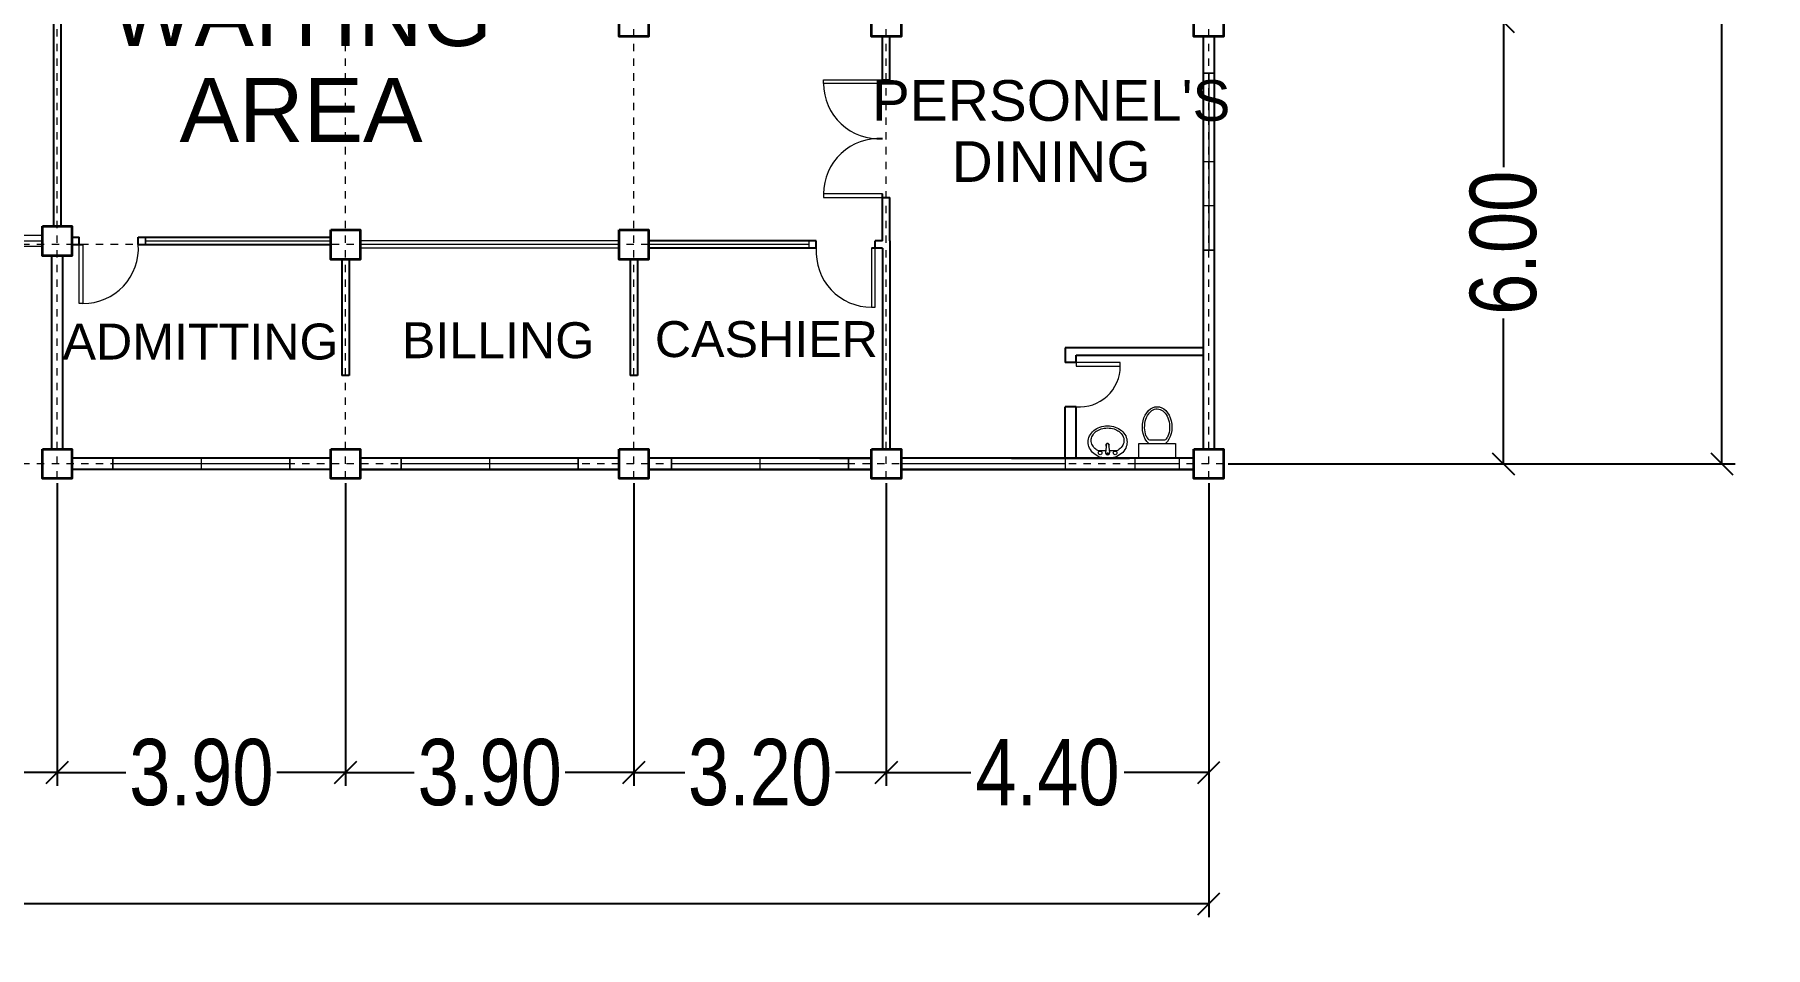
# Model space of a CAD drawing. Header units: millimetres. Extents: x 63005 to 126950, y 36019 to 74749.
# Drawn here: x 63098.12 to 63121.61, y 36118.8 to 36131.19 of the extents above; entities that cross this region are included whole.
import ezdxf

# ---------------------------------------------------------------- set-up
doc = ezdxf.new("R2010")
doc.units = ezdxf.units.MM
doc.header["$LTSCALE"] = 0.04
doc.linetypes.add('PHANTOM', pattern=[2.5, 1.25, -0.25, 0.25, -0.25, 0.25, -0.25])
doc.layers.add('text2', color=6, linetype='Continuous', lineweight=20)
doc.styles.get("Standard").update_dxf_attribs({"font": 'arial.ttf', "width": 0.8})
doc.styles.add('SWISSLT175', font='swissl.ttf', dxfattribs={"height": 0.175})
doc.dimstyles.new('dimension', dxfattribs={"dimtxt": 0.9, "dimasz": 0.3, "dimexe": 0.18, "dimexo": 0.0625, "dimgap": 0.09, "dimtad": 0, "dimzin": 0, "dimdsep": 46, "dimtxsty": 'Standard', "dimblk": 'OBLIQUE', "dimcen": 0.09, "dimclrd": 256, "dimclre": 256, "dimclrt": 256, "dimadec": 0, "dimazin": 0, "dimtfac": 1, "dimtofl": 0, "dimtmove": 0, "dimatfit": 3, "dimldrblk": 'OBLIQUE', "dimfxl": 1, "dimtolj": 1, "dimtzin": 0, "dimarcsym": 0})

# ---------------------------------------------------------------- blocks, each defined once
blk = doc.blocks.new('_Oblique')
at = {"color": 0, "linetype": 'ByBlock', "lineweight": -2}
blk.add_line((-0.5, -0.5), (0.5, 0.5), dxfattribs=at)
blk = doc.blocks.new('*D362')
at = {"lineweight": -2, "transparency": 16777216}
for p, q in [((63114.314, 36131.364), (63118.23, 36131.364)), ((63118.05, 36131.364), (63118.05, 36129.39)), ((63118.05, 36125.364), (63118.05, 36127.338)), ((63114.314, 36125.364), (63118.23, 36125.364))]:
    blk.add_line(p, q, dxfattribs=at)
at = {"layer": 'Defpoints', "color": 0, "linetype": 'ByBlock', "lineweight": 25, "transparency": 16777216}
for p in [(63114.252, 36131.364), (63114.252, 36125.364), (63118.05, 36125.364)]:
    blk.add_point(p, dxfattribs=at)
at = {"linetype": 'ByBlock', "lineweight": -2, "transparency": 16777216, "xscale": 0.3, "yscale": 0.3, "zscale": 0.3}
for p, rotation in [((63118.05, 36131.364), 90), ((63118.05, 36125.364), 270)]:
    blk.add_blockref('_Oblique', p, dxfattribs=dict(at, rotation=rotation))
at = {"linetype": 'ByBlock', "lineweight": 5, "transparency": 16777216, "insert": (63118.05, 36128.364), "char_height": 0.9, "attachment_point": 5, "rotation": 90}
blk.add_mtext('\\A1;6.00', dxfattribs=at)
blk = doc.blocks.new('*D363')
at = {"lineweight": -2, "transparency": 16777216}
for p, q in [((63114.314, 36166.142), (63121.194, 36166.142)), ((63121.014, 36166.142), (63121.014, 36147.071)), ((63121.014, 36125.364), (63121.014, 36144.435)), ((63114.314, 36125.364), (63121.194, 36125.364))]:
    blk.add_line(p, q, dxfattribs=at)
at = {"layer": 'Defpoints', "color": 0, "linetype": 'ByBlock', "lineweight": 25, "transparency": 16777216}
for p in [(63114.252, 36166.142), (63114.252, 36125.364), (63121.014, 36125.364)]:
    blk.add_point(p, dxfattribs=at)
at = {"linetype": 'ByBlock', "lineweight": -2, "transparency": 16777216, "xscale": 0.3, "yscale": 0.3, "zscale": 0.3}
for p, rotation in [((63121.014, 36166.142), 90), ((63121.014, 36125.364), 270)]:
    blk.add_blockref('_Oblique', p, dxfattribs=dict(at, rotation=rotation))
at = {"linetype": 'ByBlock', "lineweight": 5, "transparency": 16777216, "insert": (63121.014, 36145.753), "char_height": 0.9, "attachment_point": 5, "rotation": 90}
blk.add_mtext('\\A1;40.80', dxfattribs=at)
blk = doc.blocks.new('*D380')
at = {"lineweight": -2, "transparency": 16777216}
for p, q in [((63094.677, 36128.127), (63094.677, 36120.994)), ((63098.427, 36125.102), (63098.427, 36120.994)), ((63094.677, 36121.174), (63095.524, 36121.174)), ((63098.427, 36121.174), (63097.579, 36121.174))]:
    blk.add_line(p, q, dxfattribs=at)
at = {"layer": 'Defpoints', "color": 0, "linetype": 'ByBlock', "lineweight": 25, "transparency": 16777216}
for p in [(63094.677, 36128.189), (63098.427, 36125.164), (63098.427, 36121.174)]:
    blk.add_point(p, dxfattribs=at)
at = {"linetype": 'ByBlock', "lineweight": -2, "transparency": 16777216, "xscale": 0.3, "yscale": 0.3, "zscale": 0.3, "rotation": 180}
blk.add_blockref('_Oblique', (63094.677, 36121.174), dxfattribs=at)
at = {"linetype": 'ByBlock', "lineweight": -2, "transparency": 16777216, "xscale": 0.3, "yscale": 0.3, "zscale": 0.3}
blk.add_blockref('_Oblique', (63098.427, 36121.174), dxfattribs=at)
at = {"linetype": 'ByBlock', "lineweight": 5, "transparency": 16777216, "insert": (63096.552, 36121.174), "char_height": 0.9, "attachment_point": 5}
blk.add_mtext('\\A1;3.75', dxfattribs=at)
blk = doc.blocks.new('*D381')
at = {"lineweight": -2, "transparency": 16777216}
for p, q in [((63098.427, 36125.102), (63098.427, 36120.994)), ((63102.339, 36125.102), (63102.339, 36120.994)), ((63098.427, 36121.174), (63099.359, 36121.174)), ((63102.339, 36121.174), (63101.407, 36121.174))]:
    blk.add_line(p, q, dxfattribs=at)
at = {"layer": 'Defpoints', "color": 0, "linetype": 'ByBlock', "lineweight": 25, "transparency": 16777216}
for p in [(63098.427, 36125.164), (63102.339, 36125.164), (63102.339, 36121.174)]:
    blk.add_point(p, dxfattribs=at)
at = {"linetype": 'ByBlock', "lineweight": -2, "transparency": 16777216, "xscale": 0.3, "yscale": 0.3, "zscale": 0.3, "rotation": 180}
blk.add_blockref('_Oblique', (63098.427, 36121.174), dxfattribs=at)
at = {"linetype": 'ByBlock', "lineweight": -2, "transparency": 16777216, "xscale": 0.3, "yscale": 0.3, "zscale": 0.3}
blk.add_blockref('_Oblique', (63102.339, 36121.174), dxfattribs=at)
at = {"linetype": 'ByBlock', "lineweight": 5, "transparency": 16777216, "insert": (63100.383, 36121.174), "char_height": 0.9, "attachment_point": 5}
blk.add_mtext('\\A1;3.90', dxfattribs=at)
blk = doc.blocks.new('*D382')
at = {"lineweight": -2, "transparency": 16777216}
for p, q in [((63102.339, 36125.102), (63102.339, 36120.994)), ((63106.252, 36125.102), (63106.252, 36120.994)), ((63102.339, 36121.174), (63103.272, 36121.174)), ((63106.252, 36121.174), (63105.319, 36121.174))]:
    blk.add_line(p, q, dxfattribs=at)
at = {"layer": 'Defpoints', "color": 0, "linetype": 'ByBlock', "lineweight": 25, "transparency": 16777216}
for p in [(63102.339, 36125.164), (63106.252, 36125.164), (63106.252, 36121.174)]:
    blk.add_point(p, dxfattribs=at)
at = {"linetype": 'ByBlock', "lineweight": -2, "transparency": 16777216, "xscale": 0.3, "yscale": 0.3, "zscale": 0.3, "rotation": 180}
blk.add_blockref('_Oblique', (63102.339, 36121.174), dxfattribs=at)
at = {"linetype": 'ByBlock', "lineweight": -2, "transparency": 16777216, "xscale": 0.3, "yscale": 0.3, "zscale": 0.3}
blk.add_blockref('_Oblique', (63106.252, 36121.174), dxfattribs=at)
at = {"linetype": 'ByBlock', "lineweight": 5, "transparency": 16777216, "insert": (63104.296, 36121.174), "char_height": 0.9, "attachment_point": 5}
blk.add_mtext('\\A1;3.90', dxfattribs=at)
blk = doc.blocks.new('*D383')
at = {"lineweight": -2, "transparency": 16777216}
for p, q in [((63106.252, 36125.102), (63106.252, 36120.994)), ((63109.677, 36125.102), (63109.677, 36120.994)), ((63106.252, 36121.174), (63106.941, 36121.174)), ((63109.677, 36121.174), (63108.988, 36121.174))]:
    blk.add_line(p, q, dxfattribs=at)
at = {"layer": 'Defpoints', "color": 0, "linetype": 'ByBlock', "lineweight": 25, "transparency": 16777216}
for p in [(63106.252, 36125.164), (63109.677, 36125.164), (63109.677, 36121.174)]:
    blk.add_point(p, dxfattribs=at)
at = {"linetype": 'ByBlock', "lineweight": -2, "transparency": 16777216, "xscale": 0.3, "yscale": 0.3, "zscale": 0.3, "rotation": 180}
blk.add_blockref('_Oblique', (63106.252, 36121.174), dxfattribs=at)
at = {"linetype": 'ByBlock', "lineweight": -2, "transparency": 16777216, "xscale": 0.3, "yscale": 0.3, "zscale": 0.3}
blk.add_blockref('_Oblique', (63109.677, 36121.174), dxfattribs=at)
at = {"linetype": 'ByBlock', "lineweight": 5, "transparency": 16777216, "insert": (63107.964, 36121.174), "char_height": 0.9, "attachment_point": 5}
blk.add_mtext('\\A1;3.20', dxfattribs=at)
blk = doc.blocks.new('*D384')
at = {"lineweight": -2, "transparency": 16777216}
for p, q in [((63109.677, 36125.102), (63109.677, 36120.994)), ((63114.052, 36125.102), (63114.052, 36120.994)), ((63109.677, 36121.174), (63110.826, 36121.174)), ((63114.052, 36121.174), (63112.903, 36121.174))]:
    blk.add_line(p, q, dxfattribs=at)
at = {"layer": 'Defpoints', "color": 0, "linetype": 'ByBlock', "lineweight": 25, "transparency": 16777216}
for p in [(63109.677, 36125.164), (63114.052, 36125.164), (63114.052, 36121.174)]:
    blk.add_point(p, dxfattribs=at)
at = {"linetype": 'ByBlock', "lineweight": -2, "transparency": 16777216, "xscale": 0.3, "yscale": 0.3, "zscale": 0.3, "rotation": 180}
blk.add_blockref('_Oblique', (63109.677, 36121.174), dxfattribs=at)
at = {"linetype": 'ByBlock', "lineweight": -2, "transparency": 16777216, "xscale": 0.3, "yscale": 0.3, "zscale": 0.3}
blk.add_blockref('_Oblique', (63114.052, 36121.174), dxfattribs=at)
at = {"linetype": 'ByBlock', "lineweight": 5, "transparency": 16777216, "insert": (63111.864, 36121.174), "char_height": 0.9, "attachment_point": 5}
blk.add_mtext('\\A1;4.40', dxfattribs=at)
blk = doc.blocks.new('*D385')
at = {"lineweight": -2, "transparency": 16777216}
for p, q in [((63067.077, 36125.102), (63067.077, 36119.211)), ((63114.052, 36125.102), (63114.052, 36119.211)), ((63067.077, 36119.391), (63089.242, 36119.391)), ((63114.052, 36119.391), (63091.886, 36119.391))]:
    blk.add_line(p, q, dxfattribs=at)
at = {"layer": 'Defpoints', "color": 0, "linetype": 'ByBlock', "lineweight": 25, "transparency": 16777216}
for p in [(63067.077, 36125.164), (63114.052, 36125.164), (63114.052, 36119.391)]:
    blk.add_point(p, dxfattribs=at)
at = {"linetype": 'ByBlock', "lineweight": -2, "transparency": 16777216, "xscale": 0.3, "yscale": 0.3, "zscale": 0.3, "rotation": 180}
blk.add_blockref('_Oblique', (63067.077, 36119.391), dxfattribs=at)
at = {"linetype": 'ByBlock', "lineweight": -2, "transparency": 16777216, "xscale": 0.3, "yscale": 0.3, "zscale": 0.3}
blk.add_blockref('_Oblique', (63114.052, 36119.391), dxfattribs=at)
at = {"linetype": 'ByBlock', "lineweight": 5, "transparency": 16777216, "insert": (63090.564, 36119.391), "char_height": 0.9, "attachment_point": 5}
blk.add_mtext('\\A1;46.75', dxfattribs=at)

msp = doc.modelspace()

# ---------------------------------------------------------------- linework, layer by layer
at = {"color": 0, "linetype": 'PHANTOM', "lineweight": 5, "transparency": 33554495}
for p, q in [((63098.427, 36125.164), (63098.427, 36174.339)), ((63102.339, 36125.164), (63102.339, 36174.339)), ((63106.252, 36125.164), (63106.252, 36174.339)), ((63109.677, 36125.164), (63109.677, 36174.339)), ((63114.052, 36125.164), (63114.052, 36174.339)), ((63106.452, 36128.339), (63046.877, 36128.336))]:
    msp.add_line(p, q, dxfattribs=at)
at = {"color": 4, "linetype": 'ByBlock', "lineweight": 25}
for p, q in [((63098.377, 36134.164), (63098.377, 36128.589)), ((63098.477, 36134.164), (63098.477, 36128.589)), ((63109.627, 36130.527), (63109.627, 36131.164)), ((63109.727, 36130.577), (63109.727, 36131.164)), ((63113.977, 36131.164), (63113.977, 36125.564)), ((63113.977, 36131.164), (63113.977, 36125.564)), ((63114.127, 36131.164), (63114.127, 36125.564)), ((63109.627, 36130.577), (63109.727, 36130.577)), ((63109.627, 36128.389), (63109.627, 36129.027)), ((63109.627, 36128.977), (63109.727, 36128.977)), ((63109.727, 36128.389), (63109.727, 36128.977)), ((63098.627, 36128.439), (63098.727, 36128.439)), ((63098.627, 36128.339), (63098.777, 36128.339)), ((63098.727, 36128.339), (63098.727, 36128.439)), ((63099.527, 36128.439), (63102.139, 36128.439)), ((63099.527, 36128.339), (63099.527, 36128.439)), ((63099.527, 36128.439), (63099.627, 36128.439)), ((63099.527, 36128.339), (63102.139, 36128.339)), ((63108.727, 36128.389), (63106.452, 36128.389)), ((63108.727, 36128.389), (63108.627, 36128.389)), ((63108.727, 36128.289), (63108.727, 36128.389)), ((63109.627, 36128.389), (63109.527, 36128.389)), ((63109.527, 36128.289), (63109.527, 36128.389)), ((63109.727, 36128.389), (63109.727, 36125.564)), ((63098.352, 36125.564), (63098.352, 36128.189)), ((63098.502, 36125.564), (63098.502, 36128.189)), ((63102.289, 36128.139), (63102.289, 36126.564)), ((63102.389, 36128.139), (63102.389, 36126.564)), ((63106.202, 36128.139), (63106.202, 36126.564)), ((63106.302, 36128.139), (63106.302, 36126.564)), ((63108.727, 36128.289), (63106.452, 36128.289)), ((63109.627, 36128.289), (63109.477, 36128.289)), ((63109.627, 36128.289), (63109.627, 36125.564)), ((63113.977, 36126.939), (63112.102, 36126.939)), ((63112.102, 36126.939), (63112.102, 36126.839)), ((63112.102, 36126.839), (63112.102, 36126.739)), ((63112.252, 36126.739), (63112.252, 36126.839)), ((63102.389, 36126.564), (63102.289, 36126.564)), ((63106.302, 36126.564), (63106.202, 36126.564)), ((63112.102, 36125.439), (63112.102, 36126.139)), ((63102.139, 36125.439), (63098.627, 36125.439)), ((63102.139, 36125.289), (63098.627, 36125.289)), ((63102.139, 36125.439), (63100.277, 36125.439)), ((63106.052, 36125.439), (63102.539, 36125.439)), ((63106.052, 36125.439), (63102.539, 36125.439)), ((63106.052, 36125.289), (63102.539, 36125.289)), ((63106.052, 36125.289), (63102.539, 36125.289)), ((63102.539, 36125.289), (63106.052, 36125.289)), ((63109.477, 36125.439), (63106.452, 36125.439)), ((63109.477, 36125.289), (63106.452, 36125.289)), ((63106.452, 36125.289), (63109.477, 36125.289)), ((63108.777, 36125.439), (63109.477, 36125.439)), ((63113.852, 36125.439), (63109.877, 36125.439)), ((63113.852, 36125.289), (63109.877, 36125.289)), ((63109.877, 36125.289), (63113.852, 36125.289)), ((63111.377, 36125.439), (63112.377, 36125.439)), ((63112.377, 36125.439), (63112.977, 36125.439))]:
    msp.add_line(p, q, dxfattribs=at)
at = {"color": 0, "linetype": 'ByBlock', "lineweight": 9}
for p, q in [((63114.127, 36131.164), (63114.127, 36130.664)), ((63114.127, 36130.664), (63113.977, 36130.664)), ((63113.977, 36130.664), (63113.977, 36128.264)), ((63114.052, 36130.664), (63114.052, 36128.264)), ((63114.127, 36129.464), (63114.127, 36130.664)), ((63114.127, 36130.064), (63113.977, 36130.064)), ((63114.127, 36129.464), (63113.977, 36129.464)), ((63114.127, 36128.264), (63114.127, 36129.464)), ((63114.127, 36128.864), (63113.977, 36128.864)), ((63098.227, 36128.464), (63094.877, 36128.464)), ((63094.877, 36128.389), (63098.227, 36128.389)), ((63099.627, 36128.439), (63099.627, 36128.339)), ((63099.627, 36128.389), (63102.139, 36128.389)), ((63106.052, 36128.389), (63102.539, 36128.389)), ((63106.052, 36128.339), (63102.539, 36128.339)), ((63108.627, 36128.339), (63106.452, 36128.339)), ((63108.627, 36128.389), (63108.627, 36128.289)), ((63098.227, 36128.314), (63094.877, 36128.314)), ((63106.052, 36128.289), (63102.539, 36128.289)), ((63113.977, 36128.264), (63114.127, 36128.264)), ((63114.127, 36125.564), (63114.127, 36125.714)), ((63101.583, 36125.439), (63099.183, 36125.439)), ((63099.183, 36125.439), (63099.183, 36125.289)), ((63101.583, 36125.364), (63099.183, 36125.364)), ((63100.383, 36125.289), (63100.383, 36125.439)), ((63100.383, 36125.289), (63101.583, 36125.289)), ((63101.583, 36125.289), (63101.583, 36125.439)), ((63105.496, 36125.439), (63103.096, 36125.439)), ((63103.096, 36125.439), (63103.096, 36125.289)), ((63105.496, 36125.364), (63103.096, 36125.364)), ((63104.296, 36125.289), (63104.296, 36125.439)), ((63104.296, 36125.289), (63105.496, 36125.289)), ((63105.496, 36125.289), (63105.496, 36125.439)), ((63106.452, 36125.439), (63107.177, 36125.439)), ((63109.164, 36125.439), (63106.764, 36125.439)), ((63106.764, 36125.439), (63106.764, 36125.289)), ((63109.164, 36125.364), (63106.764, 36125.364)), ((63107.177, 36125.439), (63107.777, 36125.439)), ((63107.777, 36125.439), (63108.277, 36125.439)), ((63107.964, 36125.289), (63107.964, 36125.439)), ((63107.964, 36125.289), (63109.164, 36125.289)), ((63108.777, 36125.439), (63108.277, 36125.439)), ((63109.164, 36125.289), (63109.164, 36125.439)), ((63109.877, 36125.439), (63110.377, 36125.439)), ((63112.102, 36125.364), (63109.877, 36125.364)), ((63110.377, 36125.439), (63110.877, 36125.439)), ((63111.377, 36125.439), (63110.877, 36125.439)), ((63112.102, 36125.439), (63112.102, 36125.289)), ((63112.568, 36125.439), (63112.468, 36125.439)), ((63113.602, 36125.289), (63113.002, 36125.289)), ((63113.052, 36125.289), (63113.052, 36125.439)), ((63113.652, 36125.439), (63113.052, 36125.439)), ((63113.652, 36125.364), (63113.052, 36125.364)), ((63113.652, 36125.439), (63113.652, 36125.289))]:
    msp.add_line(p, q, dxfattribs=at)
at = {"color": 4, "linetype": 'ByBlock', "lineweight": 25, "ltscale": 0.3}
for p, q in [((63112.252, 36126.739), (63112.102, 36126.739)), ((63112.252, 36126.839), (63113.977, 36126.839)), ((63112.252, 36126.139), (63112.102, 36126.139)), ((63112.252, 36125.439), (63112.252, 36126.139))]:
    msp.add_line(p, q, dxfattribs=at)
at = {"lineweight": 9}
for p, q in [((63112.665, 36125.637), (63112.651, 36125.515)), ((63112.694, 36125.637), (63112.707, 36125.515)), ((63113.102, 36125.439), (63113.102, 36125.639)), ((63113.102, 36125.639), (63113.602, 36125.639)), ((63113.261, 36125.689), (63113.442, 36125.689)), ((63113.602, 36125.639), (63113.602, 36125.439)), ((63113.602, 36125.439), (63113.102, 36125.439))]:
    msp.add_line(p, q, dxfattribs=at)
at = {"color": 0, "linetype": 'PHANTOM', "lineweight": 9, "transparency": 33554495}
msp.add_line((63114.252, 36125.364), (63046.877, 36125.361), dxfattribs=at)
at = {"color": 4, "linetype": 'ByBlock', "lineweight": 35}
for points in [[(63106.052, 36131.564), (63106.452, 36131.564), (63106.452, 36131.164), (63106.052, 36131.164)], [(63109.477, 36131.564), (63109.877, 36131.564), (63109.877, 36131.164), (63109.477, 36131.164)], [(63113.852, 36131.564), (63114.252, 36131.564), (63114.252, 36131.164), (63113.852, 36131.164)], [(63098.227, 36128.589), (63098.627, 36128.589), (63098.627, 36128.189), (63098.227, 36128.189)], [(63102.139, 36128.539), (63102.539, 36128.539), (63102.539, 36128.139), (63102.139, 36128.139)], [(63106.052, 36128.539), (63106.452, 36128.539), (63106.452, 36128.139), (63106.052, 36128.139)], [(63098.227, 36125.564), (63098.627, 36125.564), (63098.627, 36125.164), (63098.227, 36125.164)], [(63102.139, 36125.564), (63102.539, 36125.564), (63102.539, 36125.164), (63102.139, 36125.164)], [(63106.052, 36125.564), (63106.452, 36125.564), (63106.452, 36125.164), (63106.052, 36125.164)], [(63109.477, 36125.564), (63109.877, 36125.564), (63109.877, 36125.164), (63109.477, 36125.164)], [(63113.852, 36125.564), (63114.252, 36125.564), (63114.252, 36125.164), (63113.852, 36125.164)]]:
    msp.add_lwpolyline(points, close=True, dxfattribs=at)
at = {"color": 1, "lineweight": 13, "ltscale": 0.03}
for points in [[(63109.627, 36130.577), (63109.627, 36130.527), (63108.827, 36130.527), (63108.827, 36130.577)], [(63109.627, 36128.977), (63109.627, 36129.027), (63108.827, 36129.027), (63108.827, 36128.977)], [(63098.727, 36128.339), (63098.777, 36128.339), (63098.777, 36127.539), (63098.727, 36127.539)], [(63109.527, 36128.289), (63109.477, 36128.289), (63109.477, 36127.489), (63109.527, 36127.489)], [(63112.252, 36126.739), (63112.252, 36126.689), (63112.852, 36126.689), (63112.852, 36126.739)]]:
    msp.add_lwpolyline(points, close=True, dxfattribs=at)
at = {"lineweight": 9}
for points in [[(63113.977, 36130.664), (63114.127, 36130.664), (63114.127, 36128.264), (63113.977, 36128.264)], [(63099.627, 36128.439), (63102.139, 36128.439), (63102.139, 36128.339), (63099.627, 36128.339)], [(63106.452, 36128.389), (63108.627, 36128.389), (63108.627, 36128.289), (63106.452, 36128.289)], [(63099.183, 36125.439), (63101.583, 36125.439), (63101.583, 36125.289), (63099.183, 36125.289)], [(63103.096, 36125.439), (63105.496, 36125.439), (63105.496, 36125.289), (63103.096, 36125.289)], [(63106.764, 36125.439), (63109.164, 36125.439), (63109.164, 36125.289), (63106.764, 36125.289)], [(63109.877, 36125.439), (63112.102, 36125.439), (63112.102, 36125.289), (63109.877, 36125.289)], [(63113.052, 36125.439), (63113.652, 36125.439), (63113.652, 36125.289), (63113.052, 36125.289)]]:
    msp.add_lwpolyline(points, close=True, dxfattribs=at)
msp.add_lwpolyline([(63112.414, 36125.66, -0.11576), (63112.434, 36125.742, -0.104047), (63112.492, 36125.816, -0.090875), (63112.576, 36125.863, -0.083344), (63112.679, 36125.881, -0.083344), (63112.783, 36125.863, -0.090875), (63112.867, 36125.816, -0.104047), (63112.925, 36125.742, -0.11576), (63112.944, 36125.66, -0.11576), (63112.925, 36125.577, -0.104047), (63112.867, 36125.503, -0.090875), (63112.783, 36125.456, -0.083344), (63112.679, 36125.439, -0.083344), (63112.576, 36125.456, -0.090875), (63112.492, 36125.503, -0.104047), (63112.434, 36125.577, -0.11576)], format="xyb", close=True, dxfattribs=at)
for points in [[(63112.457, 36125.681, -0.124838), (63112.473, 36125.743, -0.105788), (63112.522, 36125.801, -0.086697), (63112.592, 36125.837, -0.076776), (63112.679, 36125.851, -0.076776), (63112.767, 36125.837, -0.086697), (63112.837, 36125.801, -0.105788), (63112.886, 36125.743, -0.124838), (63112.902, 36125.681, -0.124838), (63112.886, 36125.618, -0.105788), (63112.837, 36125.561, -0.040067), (63112.806, 36125.541), (63112.704, 36125.541, -0.040067)], [(63112.655, 36125.541), (63112.553, 36125.541, -0.040067), (63112.522, 36125.561, -0.105788), (63112.473, 36125.618, -0.124838), (63112.457, 36125.681, -0.124838)]]:
    msp.add_lwpolyline(points, format="xyb", dxfattribs=at)
for centre, radius in [((63112.578, 36125.512), 0.0255), ((63112.679, 36125.505), 0.0095), ((63112.781, 36125.512), 0.0255)]:
    msp.add_circle(centre, radius, dxfattribs=at)
at = {"color": 1, "lineweight": 13, "ltscale": 0.03}
for centre, radius, start, end in [((63109.578, 36130.527), 0.752, 180, 273.6952), ((63109.578, 36129.027), 0.752, 86.3048, 180), ((63098.777, 36128.291), 0.752, 270, 3.6952), ((63109.477, 36128.241), 0.752, 176.3048, 270), ((63112.3, 36126.689), 0.552, 265.0209, 0)]:
    msp.add_arc(centre, radius, start, end, dxfattribs=at)
at = {"lineweight": 9}
for centre, radius, start, end in [((63112.679, 36125.512), 0.028, 173.7545, 6.2455), ((63112.679, 36125.614), 0.025, 126.3068, 221.2022), ((63112.679, 36125.543), 0.0948, 81.2026, 98.7974), ((63112.679, 36125.614), 0.025, 71.3793, 108.6207), ((63112.679, 36125.614), 0.025, 318.7978, 53.6932), ((63113.261, 36125.739), 0.05, 208.1501, 270), ((63113.442, 36125.739), 0.05, 270, 331.9916)]:
    msp.add_arc(centre, radius, start, end, dxfattribs=at)
at = {"lineweight": 9, "extrusion": (0, 0, -1)}
msp.add_ellipse((63113.352, 36125.864), major_axis=(0, -0.275), ratio=0.727273, start_param=0.612555, end_param=5.670631, dxfattribs=at)
at = {"lineweight": 9}
msp.add_open_spline([(63113.217, 36125.715), (63113.208, 36125.732), (63113.201, 36125.75), (63113.174, 36125.841), (63113.179, 36125.928), (63113.237, 36126.06), (63113.287, 36126.101), (63113.385, 36126.115), (63113.437, 36126.089), (63113.511, 36125.978), (63113.529, 36125.894), (63113.513, 36125.78), (63113.502, 36125.745), (63113.486, 36125.716)], degree=3, knots=[0.937253, 0.937253, 0.937253, 0.937253, 1.185372, 1.185372, 2.113864, 2.113864, 3.042356, 3.042356, 3.970847, 3.970847, 4.899339, 4.899339, 5.346062, 5.346062, 5.346062, 5.346062], dxfattribs=at)

# ---------------------------------------------------------------- texts
at = {"color": 0, "linetype": 'ByBlock', "lineweight": 9, "ltscale": 0.4, "attachment_point": 5, "line_spacing_factor": 0.9, "style": 'SWISSLT175'}
for s, insert, char_height in [('WAITING^JAREA', (63101.736, 36130.817), 0.86677), ("PERSONEL'S^JDINING", (63111.914, 36129.877), 0.5525)]:
    msp.add_mtext(s, dxfattribs=dict(at, insert=insert, char_height=char_height))
at = {"layer": 'text2', "color": 0, "linetype": 'ByBlock', "lineweight": 9, "ltscale": 0.4, "char_height": 0.4875, "attachment_point": 5, "line_spacing_factor": 0.9, "style": 'SWISSLT175'}
for s, insert in [('ADMITTING', (63100.372, 36127.02)), ('BILLING', (63104.409, 36127.038)), ('CASHIER', (63108.05, 36127.053))]:
    msp.add_mtext(s, dxfattribs=dict(at, insert=insert))

# ---------------------------------------------------------------- dimensions: what is measured, and where the dimension line sits
at = {"color": 0, "linetype": 'ByBlock', "lineweight": 5, "transparency": 33554559}
dim = msp.add_linear_dim(base=(63121.014, 36125.364), p1=(63114.252, 36166.142), p2=(63114.252, 36125.364), angle=90, text='40.80', dimstyle='dimension', dxfattribs=at)
dim.commit()
dim.dimension.update_dxf_attribs({"geometry": '*D363', "text_midpoint": (63121.014, 36145.753), "dimtype": 160})
dim = msp.add_linear_dim(base=(63118.05, 36125.364), p1=(63114.252, 36131.364), p2=(63114.252, 36125.364), angle=90, dimstyle='dimension', dxfattribs=at)
dim.commit()
dim.dimension.update_dxf_attribs({"geometry": '*D362', "text_midpoint": (63118.05, 36128.364)})
dim = msp.add_linear_dim(base=(63098.427, 36121.174), p1=(63094.677, 36128.189), p2=(63098.427, 36125.164), dimstyle='dimension', override={"dimtmove": 1}, dxfattribs=at)
dim.commit()
dim.dimension.update_dxf_attribs({"geometry": '*D380', "text_midpoint": (63096.552, 36121.174)})
dim = msp.add_linear_dim(base=(63114.052, 36119.391), p1=(63067.077, 36125.164), p2=(63114.052, 36125.164), text='46.75', dimstyle='dimension', dxfattribs=at)
dim.commit()
dim.dimension.update_dxf_attribs({"geometry": '*D385', "text_midpoint": (63090.564, 36119.391)})
for base, p1, p2, text, picture, middle in [((63102.339, 36121.174), (63098.427, 36125.164), (63102.339, 36125.164), '3.90', '*D381', (63100.383, 36121.174)), ((63106.252, 36121.174), (63102.339, 36125.164), (63106.252, 36125.164), '3.90', '*D382', (63104.296, 36121.174)), ((63109.677, 36121.174), (63106.252, 36125.164), (63109.677, 36125.164), '3.20', '*D383', (63107.964, 36121.174)), ((63114.052, 36121.174), (63109.677, 36125.164), (63114.052, 36125.164), '4.40', '*D384', (63111.864, 36121.174))]:
    dim = msp.add_linear_dim(base=base, p1=p1, p2=p2, text=text, dimstyle='dimension', override={"dimtmove": 1}, dxfattribs=at)
    dim.commit()
    dim.dimension.update_dxf_attribs({"geometry": picture, "text_midpoint": middle})

doc.saveas('drawing.dxf')
